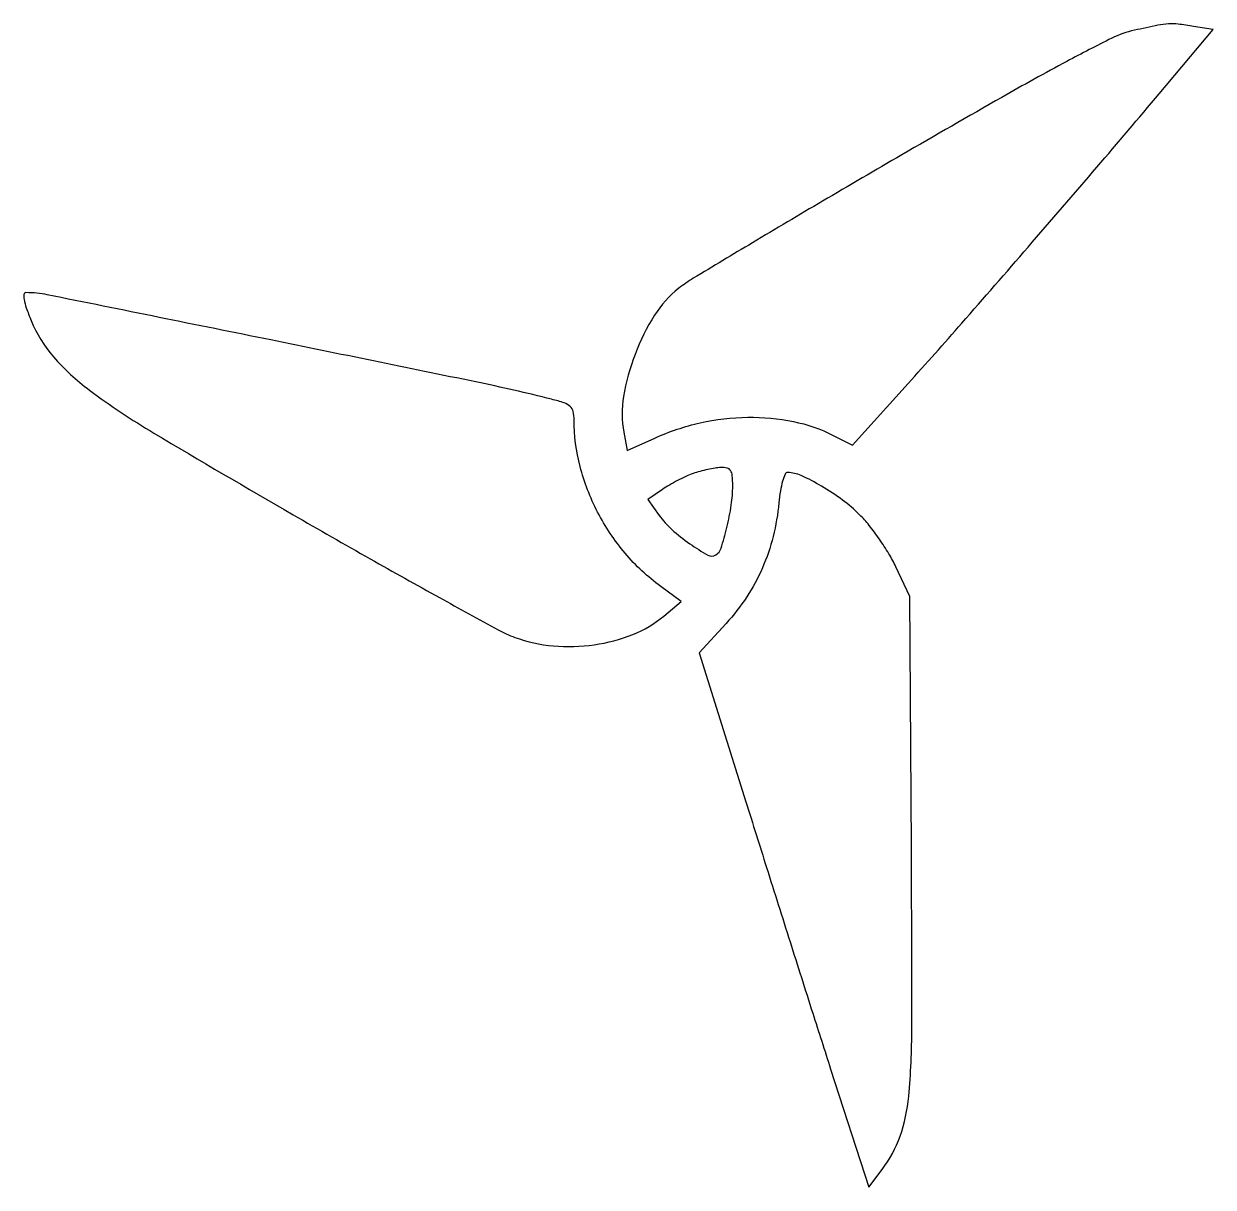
# Model space of a CAD drawing. Extents: x 2 to 227, y 1 to 221.
import ezdxf

# ---------------------------------------------------------------- set-up
doc = ezdxf.new("R2010")
doc.units = 0

msp = doc.modelspace()

# ---------------------------------------------------------------- linework, layer by layer
for points in [[(212, 219.623976, 0.060715), (207.710769, 218.118505, 0.008185), (199.20481, 213.741908, 0.006682), (186.890608, 206.935426, 0.001916), (168, 196.065728, 0.001359), (152.981312, 187.29249, 0.00195), (139.725343, 179.430834, 0.001038), (128.543444, 172.70859, 0.03046), (125.809679, 170.821182, 0.086033), (121.217698, 165.731063, 0.049544), (117.517273, 158.324608, 0.049619), (115.353774, 150.358183, 0.088094), (115.419628, 143.576726), (116.064342, 140.140104), (121.282171, 142.502911, -0.051468), (129.857276, 145.367118, -0.051371), (138.8421, 146.421959, -0.053543), (147.48153, 145.618195, -0.068103), (155.033783, 142.982765), (158.676311, 141.124486), (169.190724, 152.812243, 0.003061), (179.325572, 164.217761, 0.001583), (191.862007, 178.592713, 0.001557), (204.902645, 193.736759, 0.002049), (216.698617, 207.636859), (226.897234, 219.754992), (223.198617, 220.36649, 0.011079), (220.249141, 220.787226, 0.046469), (218.460731, 220.834923, 0.033616), (216.447676, 220.564748, 0.003913)], [(3.273257, 164.75, 0.08095), (7.527099, 157.846876, 0.054774), (14.318892, 151.550674, 0.025229), (26.495598, 143.43884, 0.003458), (52.827457, 128, 0.001885), (67.443459, 119.638969, 0.002667), (80.523551, 112.313779, 0.001526), (91.609977, 106.22665, 0.037751), (94.792613, 104.791589, 0.065315), (102.051681, 103.185879, 0.057416), (109.814093, 103.399056, 0.059027), (117.101625, 105.338319, 0.079574), (122.956627, 108.822649), (126.249912, 111.572005), (122.374956, 114.421763, -0.058876), (115.661819, 120.697382, -0.055601), (110.446623, 128.480243, -0.056288), (107.126355, 137.122029, -0.063677), (106, 145.930506, 0.054204), (105.827881, 147.513534, 0.154148), (105.280604, 148.463873, 0.105801), (104.142509, 149.133149, 0.018679), (101.75, 149.830012, 0.010675), (87.426685, 153.104099, 0.000815), (48.602649, 161.044673, 0.000223), (6.342705, 169.596683, 0.049848), (2.30725, 170, 0.374131), (1.921032, 169.663973, 0.080354), (1.941835, 168.701115, 0.040077), (2.371264, 167.100248, 0.012132)], [(128.5, 135.778468, 0.022163), (127.151492, 135.231964, 0.012598), (125.569616, 134.458934, 0.012562), (124.012582, 133.598459, 0.020228), (122.73699, 132.780057), (119.97398, 130.845283), (122.09666, 127.864254, 0.055384), (124.47048, 125.208653, 0.030474), (127.890923, 122.500005, 0.023817), (131.298314, 120.357911, 0.27331), (132.819286, 120.388312, 0.180387), (133.793857, 121.64329, 0.016091), (134.882552, 125.559169, 0.021961), (135.726407, 129.829891, 0.037809), (136, 133.44282, 0.020307), (135.920522, 135.398967, 0.123869), (135.597418, 136.349404, 0.195588), (134.941494, 136.808152, 0.064864), (133.75, 136.921053, 0.030984), (132.676084, 136.816532, 0.013832), (131.279687, 136.552853, 0.013631), (129.813264, 136.191577, 0.017978)], [(144.738553, 130.25, -0.038252), (143.644988, 123.878284, -0.041417), (141.609771, 117.921436, -0.041791), (138.640746, 112.428666, -0.040368), (134.768947, 107.437569), (129.679092, 101.868457), (138.500489, 73.684228, 0.000553), (142.40359, 61.262132, 0.000382), (146.847312, 47.211468, 0.000386), (151.139551, 33.711945, 0.000791), (154.527711, 23.142045), (161.733535, 0.784091), (164.277072, 4.142045, 0.0778), (167.657387, 10.434343, 0.061904), (169.29694, 17.977209, 0.02237), (169.887154, 30.896582, 0.001791), (169.796298, 65.039637), (169.5, 112.5), (166.852038, 118.147962, 0.026033), (165.534429, 120.615489, 0.016226), (163.750937, 123.367813, 0.016273), (161.810567, 125.974167, 0.028232), (160.013512, 127.986488, 0.037084), (156.785682, 130.768003, 0.026671), (152.814364, 133.391516, 0.02563), (148.965839, 135.391304, 0.102409), (146.388889, 135.978038, 0.306159), (145.917259, 135.67278, 0.030422), (145.442587, 134.336609, 0.029486), (145.027464, 132.493763, 0.017278)]]:
    msp.add_lwpolyline(points, format="xyb", close=True)

doc.saveas('drawing.dxf')
